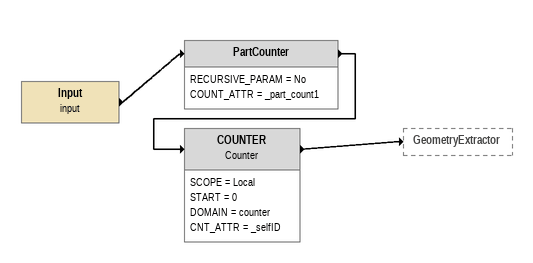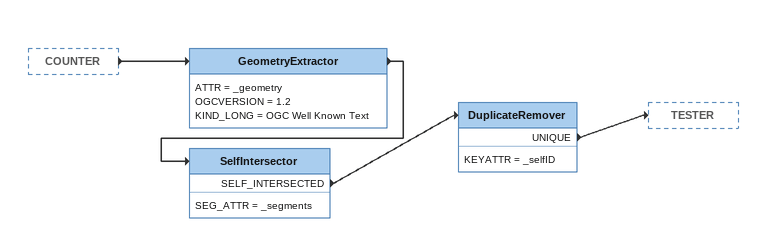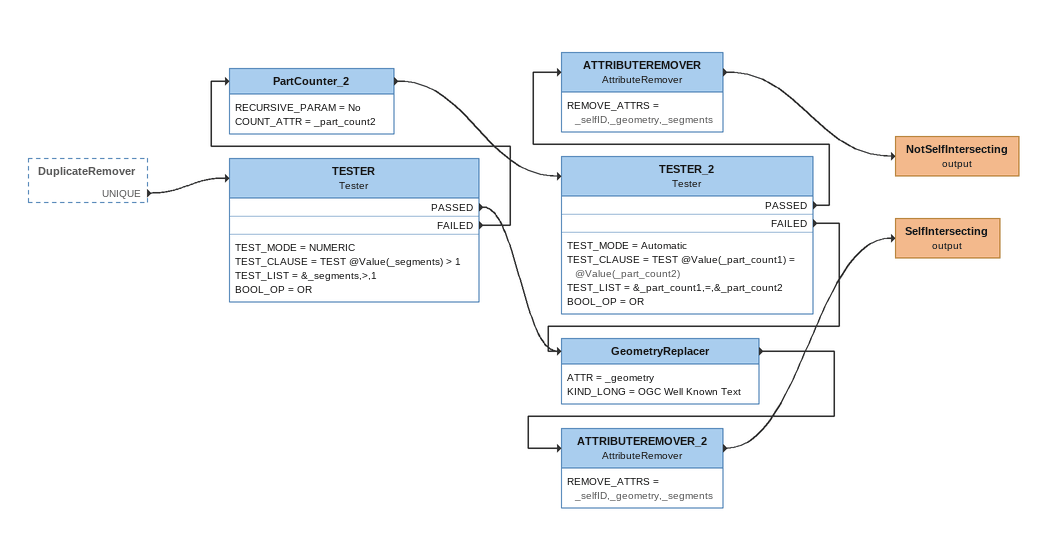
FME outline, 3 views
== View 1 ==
Input (input)
    -> PartCounter
PartCounter
    RECURSIVE_PARAM = No
    COUNT_ATTR = _part_count1
    -> COUNTER
COUNTER: Counter
    SCOPE = Local
    START = 0
    DOMAIN = counter
    CNT_ATTR = _selfID
    -> GeometryExtractor

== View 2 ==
COUNTER [outside]
    -> GeometryExtractor
GeometryExtractor
    ATTR = _geometry
    OGCVERSION = 1.2
    KIND_LONG = OGC Well Known Text
    -> SelfIntersector
SelfIntersector
    SEG_ATTR = _segments
    SELF_INTERSECTED -> DuplicateRemover
DuplicateRemover
    KEYATTR = _selfID
    UNIQUE -> TESTER

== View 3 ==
DuplicateRemover [outside]
    UNIQUE -> TESTER
TESTER: Tester
    TEST_MODE = NUMERIC
    TEST_CLAUSE = TEST @Value(_segments) > 1
    TEST_LIST = &_segments,>,1
    BOOL_OP = OR
    PASSED -> GeometryReplacer
    FAILED -> PartCounter_2
PartCounter_2
    RECURSIVE_PARAM = No
    COUNT_ATTR = _part_count2
    -> TESTER_2
TESTER_2: Tester
    TEST_MODE = Automatic
    TEST_CLAUSE = TEST @Value(_part_count1) = @Value(_part_count2)
    TEST_LIST = &_part_count1,=,&_part_count2
    BOOL_OP = OR
    PASSED -> ATTRIBUTEREMOVER
    FAILED -> GeometryReplacer
ATTRIBUTEREMOVER: AttributeRemover
    REMOVE_ATTRS = _selfID,_geometry,_segments
    -> NotSelfIntersecting (output)
NotSelfIntersecting (output)
GeometryReplacer
    ATTR = _geometry
    KIND_LONG = OGC Well Known Text
    -> ATTRIBUTEREMOVER_2
ATTRIBUTEREMOVER_2: AttributeRemover
    REMOVE_ATTRS = _selfID,_geometry,_segments
    -> SelfIntersecting (output)
SelfIntersecting (output)
